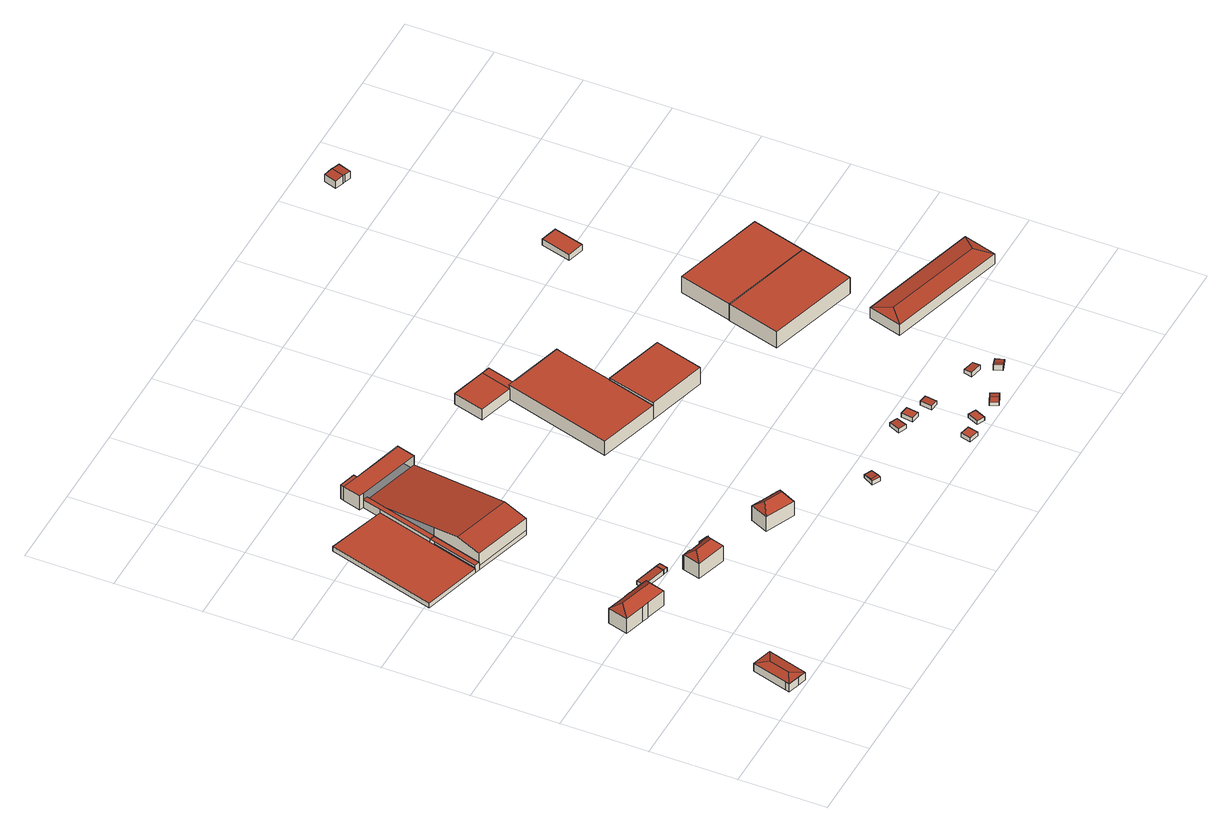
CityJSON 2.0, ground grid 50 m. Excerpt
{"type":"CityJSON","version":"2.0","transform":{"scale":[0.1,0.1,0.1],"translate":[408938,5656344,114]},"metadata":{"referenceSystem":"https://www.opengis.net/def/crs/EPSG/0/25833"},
"CityObjects":{
"building1":{"type":"Building","attributes":{"Dachtyp_tdc":"tdcFreeFormRoof","Gemeindeschluessel":14612000,"Dachneigung":10.18,"QualitaetDacherkennung":92,"Geometrietyp2DReferenz":"3000","measuredHeight":6.51,"function":"31001_9998","roofType":"5000"},"geometry":[{"type":"Solid","lod":"2","boundaries":[[[[0,1,2,3]],[[1,4,5,2]],[[4,6,7,5]],[[6,8,9,7]],[[8,10,11,9]],[[10,0,3,11]],[[12,4,13]],[[4,12,6]],[[1,14,15]],[[4,1,15,13]],[[13,15,14,16,12]],[[8,12,16,10]],[[10,16,14,0]],[[0,14,1]],[[6,12,8]],[[3,2,5,7,9,11]]]],"semantics":{"surfaces":[{"type":"WallSurface"},{"type":"RoofSurface"},{"type":"GroundSurface"}],"values":[[0,0,0,0,0,0,1,1,1,1,1,0,0,0,0,2]]}}]},
"building2":{"type":"Building","attributes":{"Dachtyp_tdc":"tdcHipRoof","Gemeindeschluessel":14612000,"Dachneigung":37.31,"QualitaetDacherkennung":79,"Geometrietyp2DReferenz":"3000","measuredHeight":14.57,"function":"31001_9998","roofType":"3200"},"geometry":[{"type":"Solid","lod":"2","boundaries":[[[[17,18,19,20]],[[18,21,22,19]],[[21,23,24,22]],[[23,25,26,24]],[[25,27,28,26]],[[27,29,30,28]],[[29,31,32,30]],[[31,33,34,32]],[[33,35,36,34]],[[35,37,38,36]],[[37,39,40,38]],[[39,41,42,40]],[[41,43,44,42]],[[43,17,20,44]],[[39,37,45]],[[23,21,46]],[[37,35,33,31,29,27,25,23,46,45]],[[21,18,17,43,41,39,45,46]],[[20,19,22,24,26,28,30,32,34,36,38,40,42,44]]]],"semantics":{"surfaces":[{"type":"WallSurface"},{"type":"RoofSurface"},{"type":"GroundSurface"}],"values":[[0,0,0,0,0,0,0,0,0,0,0,0,0,0,1,1,1,1,2]]}}]},
"building3":{"type":"Building","attributes":{"Gemeindeschluessel":14612000,"Geometrietyp2DReferenz":"3000","function":"31001_2000","roofType":"9999"},"children":["building3-1","building3-2"]},
"building3-1":{"type":"BuildingPart","attributes":{"Dachtyp_tdc":"tdcPolyFlatRoof","Dachneigung":0,"QualitaetDacherkennung":0,"Geometrietyp2DReferenz":"3000","measuredHeight":3,"roofType":"9999"},"parents":["building3"],"geometry":[{"type":"MultiSurface","lod":"2","boundaries":[[[47,48,49,50,51]],[[51,50,52,53]],[[50,49,54,52]],[[49,48,55,54]],[[48,47,56,55]],[[53,52,54,55,56]],[[53,56,47,51]]],"semantics":{"surfaces":[{"type":"RoofSurface"},{"type":"WallSurface"},{"type":"GroundSurface"},{"type":"ClosureSurface","isClosure":"1","QuelleClosure":"LoD1Solid"}],"values":[0,1,1,1,1,2,3]}}]},
"building3-2":{"type":"BuildingPart","attributes":{"Dachtyp_tdc":"tdcPolyFlatRoof","Dachneigung":0,"QualitaetDacherkennung":56,"Geometrietyp2DReferenz":"3000","measuredHeight":5.07,"roofType":"1000"},"parents":["building3"],"geometry":[{"type":"MultiSurface","lod":"2","boundaries":[[[57,58,59,60]],[[58,61,51,53,59]],[[62,57,60,56,47]],[[62,61,58,57]],[[60,59,53,56]]],"semantics":{"surfaces":[{"type":"WallSurface"},{"type":"RoofSurface"},{"type":"GroundSurface"}],"values":[0,0,0,1,2]}}]},
"building4":{"type":"Building","attributes":{"Dachtyp_tdc":"tdcPolyFlatRoof","Gemeindeschluessel":14612000,"Dachneigung":2.72,"QualitaetDacherkennung":70,"Geometrietyp2DReferenz":"3000","measuredHeight":2.9,"function":"31001_9998","roofType":"2100"},"geometry":[{"type":"Solid","lod":"2","boundaries":[[[[63,64,65,66]],[[64,67,68,65]],[[67,69,70,68]],[[69,63,66,70]],[[69,67,64,63]],[[66,65,68,70]]]],"semantics":{"surfaces":[{"type":"WallSurface"},{"type":"RoofSurface"},{"type":"GroundSurface"}],"values":[[0,0,0,0,1,2]]}}]},
"building5":{"type":"Building","attributes":{"Dachtyp_tdc":"tdcPolyFlatRoof","Gemeindeschluessel":14612000,"Dachneigung":2.78,"QualitaetDacherkennung":73,"Geometrietyp2DReferenz":"3000","measuredHeight":2.87,"function":"31001_9998","roofType":"2100"},"geometry":[{"type":"Solid","lod":"2","boundaries":[[[[71,72,73,74]],[[72,75,70,73]],[[75,67,68,70]],[[67,71,74,68]],[[67,75,72,71]],[[74,73,70,68]]]],"semantics":{"surfaces":[{"type":"WallSurface"},{"type":"RoofSurface"},{"type":"GroundSurface"}],"values":[[0,0,0,0,1,2]]}}]},
"building6":{"type":"Building","attributes":{"Gemeindeschluessel":14612000,"Geometrietyp2DReferenz":"3000","function":"31001_9998","roofType":"9999"},"children":["building6-1","building6-2"]},
"building6-1":{"type":"BuildingPart","attributes":{"Dachtyp_tdc":"tdcHipRoof","Dachneigung":38.9,"QualitaetDacherkennung":68,"Geometrietyp2DReferenz":"3000","measuredHeight":14.1,"roofType":"3200"},"parents":["building6"],"geometry":[{"type":"MultiSurface","lod":"2","boundaries":[[[76,77,78,79]],[[80,81,82,83]],[[81,84,85,82]],[[84,86,87,85]],[[86,88,89,87]],[[88,90,91,89]],[[90,76,79,91]],[[86,84,92]],[[81,80,93]],[[84,81,93,92]],[[80,77,76,90,88,86,92,93]],[[79,78,83,82,85,87,89,91]]],"semantics":{"surfaces":[{"type":"WallSurface"},{"type":"RoofSurface"},{"type":"GroundSurface"}],"values":[0,0,0,0,0,0,0,1,1,1,1,2]}}]},
"building6-2":{"type":"BuildingPart","attributes":{"Dachtyp_tdc":"tdcPolyFlatRoof","Dachneigung":38.01,"QualitaetDacherkennung":36,"Geometrietyp2DReferenz":"3000","measuredHeight":10.62,"roofType":"2100"},"parents":["building6"],"geometry":[{"type":"MultiSurface","lod":"2","boundaries":[[[94,95,96,78,77]],[[95,97,98,96]],[[97,99,80,83,98]],[[99,97,95,94]],[[78,96,98,83]]],"semantics":{"surfaces":[{"type":"WallSurface"},{"type":"RoofSurface"},{"type":"GroundSurface"}],"values":[0,0,0,1,2]}}]},
"building7":{"type":"Building","attributes":{"Gemeindeschluessel":14612000,"Geometrietyp2DReferenz":"3000","function":"31001_2000","roofType":"9999"},"children":["building7-1","building7-2","building7-3","building7-4"]},
"building7-1":{"type":"BuildingPart","attributes":{"Dachtyp_tdc":"tdcPolyFlatRoof","Dachneigung":0,"QualitaetDacherkennung":79,"Geometrietyp2DReferenz":"3000","measuredHeight":9.17,"roofType":"1000"},"parents":["building7"],"geometry":[{"type":"MultiSurface","lod":"2","boundaries":[[[100,101,102,103,104]],[[101,105,106,102]],[[107,108,109,110]],[[108,111,112,109]],[[111,113,114,115,112]],[[111,108,107,105,101,100,113]],[[115,116,103,102,106,110,109,112]]],"semantics":{"surfaces":[{"type":"WallSurface"},{"type":"RoofSurface"},{"type":"GroundSurface"}],"values":[0,0,0,0,0,1,2]}}]},
"building7-2":{"type":"BuildingPart","attributes":{"Dachtyp_tdc":"tdcGableRoof","Dachneigung":10.05,"QualitaetDacherkennung":8,"Geometrietyp2DReferenz":"3000","measuredHeight":13.9,"roofType":"3100"},"parents":["building7"],"geometry":[{"type":"MultiSurface","lod":"2","boundaries":[[[117,118,60,59]],[[114,119,120,115]],[[119,117,59,120]],[[121,122,123,124]],[[114,125,126,127,124,123]],[[117,121,124,127,57,118]],[[119,122,121,117]],[[114,123,122,119]],[[59,60,116,115,120]]],"semantics":{"surfaces":[{"type":"WallSurface"},{"type":"RoofSurface"},{"type":"GroundSurface"}],"values":[0,0,0,1,1,0,0,0,2]}}]},
"building7-3":{"type":"BuildingPart","attributes":{"Dachtyp_tdc":"tdcPolyFlatRoof","Dachneigung":0,"QualitaetDacherkennung":82,"Geometrietyp2DReferenz":"3000","measuredHeight":5.09,"roofType":"1000"},"parents":["building7"],"geometry":[{"type":"MultiSurface","lod":"2","boundaries":[[[57,62,56,60,118]],[[62,128,55,56]],[[128,104,103,55]],[[129,104,128,62,57,126]],[[60,56,55,103,116]]],"semantics":{"surfaces":[{"type":"WallSurface"},{"type":"RoofSurface"},{"type":"GroundSurface"}],"values":[0,0,0,1,2]}}]},
"building7-4":{"type":"BuildingPart","attributes":{"Dachtyp_tdc":"tdcPolyFlatRoof","Dachneigung":0,"QualitaetDacherkennung":45,"Geometrietyp2DReferenz":"3000","measuredHeight":9.21,"roofType":"1000"},"parents":["building7"],"geometry":[{"type":"MultiSurface","lod":"2","boundaries":[[[130,131,106,105]],[[130,132,133,131]],[[132,107,110,133]],[[107,132,130,105]],[[106,131,133,110]]],"semantics":{"surfaces":[{"type":"WallSurface"},{"type":"RoofSurface"},{"type":"GroundSurface"}],"values":[0,0,0,1,2]}}]},
"building8":{"type":"Building","attributes":{"Dachtyp_tdc":"tdcHipRoof","Gemeindeschluessel":14612000,"Dachneigung":39.1,"QualitaetDacherkennung":77,"Geometrietyp2DReferenz":"3000","measuredHeight":14.4,"function":"31001_9998","roofType":"3200"},"geometry":[{"type":"Solid","lod":"2","boundaries":[[[[134,135,136,137]],[[135,138,139,136]],[[138,140,141,139]],[[140,142,143,141]],[[142,144,145,143]],[[144,146,147,145]],[[146,148,149,147]],[[148,150,151,149]],[[150,152,153,151]],[[152,154,155,153]],[[154,156,157,155]],[[156,158,159,157]],[[158,134,137,159]],[[154,152,160]],[[150,148,161]],[[152,150,161,160]],[[148,146,144,142,140,138,135,134,158,156,154,160,161]],[[137,136,139,141,143,145,147,149,151,153,155,157,159]]]],"semantics":{"surfaces":[{"type":"WallSurface"},{"type":"RoofSurface"},{"type":"GroundSurface"}],"values":[[0,0,0,0,0,0,0,0,0,0,0,0,0,1,1,1,1,2]]}}]},
"building9":{"type":"Building","attributes":{"Dachtyp_tdc":"tdcGableRoof","Gemeindeschluessel":14612000,"Dachneigung":10.36,"QualitaetDacherkennung":61,"Geometrietyp2DReferenz":"3000","measuredHeight":2.98,"function":"31001_9998","roofType":"3100"},"geometry":[{"type":"Solid","lod":"2","boundaries":[[[[162,163,164,165]],[[163,166,167,164]],[[166,168,169,167]],[[168,162,165,169]],[[166,163,170]],[[162,168,171]],[[163,162,171,170]],[[168,166,170,171]],[[165,164,167,169]]]],"semantics":{"surfaces":[{"type":"WallSurface"},{"type":"RoofSurface"},{"type":"GroundSurface"}],"values":[[0,0,0,0,0,0,1,1,2]]}}]},
"building10":{"type":"Building","attributes":{"Gemeindeschluessel":14612000,"Geometrietyp2DReferenz":"3000","function":"31001_2000","roofType":"9999"},"children":["building10-1","building10-2","building10-3","building10-4"]},
"building10-1":{"type":"BuildingPart","attributes":{"Dachtyp_tdc":"tdcPolyFlatRoof","Dachneigung":0,"QualitaetDacherkennung":82,"Geometrietyp2DReferenz":"3000","measuredHeight":7.32,"roofType":"1000"},"parents":["building10"],"geometry":[{"type":"MultiSurface","lod":"2","boundaries":[[[172,173,174,175]],[[173,176,177,174]],[[176,178,179,177]],[[178,176,173,172,180]],[[175,174,177,179,181]]],"semantics":{"surfaces":[{"type":"WallSurface"},{"type":"RoofSurface"},{"type":"GroundSurface"}],"values":[0,0,0,1,2]}}]},
"building10-2":{"type":"BuildingPart","attributes":{"Dachtyp_tdc":"tdcPolyFlatRoof","Dachneigung":0,"QualitaetDacherkennung":55,"Geometrietyp2DReferenz":"3000","measuredHeight":4.69,"roofType":"1000"},"parents":["building10"],"geometry":[{"type":"MultiSurface","lod":"2","boundaries":[[[182,183,184,185]],[[183,186,187,184]],[[188,182,185,189]],[[188,186,183,182]],[[185,184,187,189]]],"semantics":{"surfaces":[{"type":"WallSurface"},{"type":"RoofSurface"},{"type":"GroundSurface"}],"values":[0,0,0,1,2]}}]},
"building10-3":{"type":"BuildingPart","attributes":{"Dachtyp_tdc":"tdcPolyFlatRoof","Dachneigung":0,"QualitaetDacherkennung":64,"Geometrietyp2DReferenz":"3000","measuredHeight":7.31,"roofType":"1000"},"parents":["building10"],"geometry":[{"type":"MultiSurface","lod":"2","boundaries":[[[178,190,191,179]],[[190,192,193,191]],[[192,190,178,180]],[[181,179,191,193]]],"semantics":{"surfaces":[{"type":"WallSurface"},{"type":"RoofSurface"},{"type":"GroundSurface"}],"values":[0,0,1,2]}}]},
"building10-4":{"type":"BuildingPart","attributes":{"Dachtyp_tdc":"tdcPolyFlatRoof","Dachneigung":0,"QualitaetDacherkennung":90,"Geometrietyp2DReferenz":"3000","measuredHeight":9.49,"roofType":"1000"},"parents":["building10"],"geometry":[{"type":"MultiSurface","lod":"2","boundaries":[[[194,195,196,197]],[[195,198,172,175,196]],[[199,200,201,193,192]],[[200,202,188,189,201]],[[203,194,197,187,186]],[[203,202,200,199,204,198,195,194]],[[197,196,175,181,193,201,189,187]]],"semantics":{"surfaces":[{"type":"WallSurface"},{"type":"RoofSurface"},{"type":"GroundSurface"}],"values":[0,0,0,0,0,1,2]}}]},
"building11":{"type":"Building","attributes":{"Dachtyp_tdc":"tdcPolyFlatRoof","Gemeindeschluessel":14612000,"Dachneigung":0,"QualitaetDacherkennung":73,"Geometrietyp2DReferenz":"3000","measuredHeight":2.67,"function":"31001_9998","roofType":"1000"},"geometry":[{"type":"Solid","lod":"2","boundaries":[[[[205,206,207,208]],[[206,209,210,207]],[[209,211,212,210]],[[211,205,208,212]],[[211,209,206,205]],[[208,207,210,212]]]],"semantics":{"surfaces":[{"type":"WallSurface"},{"type":"RoofSurface"},{"type":"GroundSurface"}],"values":[[0,0,0,0,1,2]]}}]},
"building12":{"type":"Building","attributes":{"Dachtyp_tdc":"tdcPolyFlatRoof","Gemeindeschluessel":14612000,"Dachneigung":3.62,"QualitaetDacherkennung":77,"Geometrietyp2DReferenz":"3000","measuredHeight":2.63,"function":"31001_9998","roofType":"2100"},"geometry":[{"type":"Solid","lod":"2","boundaries":[[[[213,214,215,216]],[[214,217,218,215]],[[217,219,220,218]],[[219,213,216,220]],[[219,217,214,213]],[[216,215,218,220]]]],"semantics":{"surfaces":[{"type":"WallSurface"},{"type":"RoofSurface"},{"type":"GroundSurface"}],"values":[[0,0,0,0,1,2]]}}]},
"building13":{"type":"Building","attributes":{"Dachtyp_tdc":"tdcPolyFlatRoof","Gemeindeschluessel":14612000,"Dachneigung":0,"QualitaetDacherkennung":83,"Geometrietyp2DReferenz":"3000","measuredHeight":2.63,"function":"31001_9998","roofType":"1000"},"geometry":[{"type":"Solid","lod":"2","boundaries":[[[[221,222,223,224]],[[222,225,226,223]],[[225,227,228,226]],[[227,221,224,228]],[[227,225,222,221]],[[224,223,226,228]]]],"semantics":{"surfaces":[{"type":"WallSurface"},{"type":"RoofSurface"},{"type":"GroundSurface"}],"values":[[0,0,0,0,1,2]]}}]},
"building14":{"type":"Building","attributes":{"Dachtyp_tdc":"tdcPolyFlatRoof","Gemeindeschluessel":14612000,"Dachneigung":0,"QualitaetDacherkennung":60,"Geometrietyp2DReferenz":"3000","measuredHeight":11.16,"function":"31001_2000","roofType":"1000"},"geometry":[{"type":"Solid","lod":"2","boundaries":[[[[229,230,187,197]],[[230,231,184,187]],[[231,232,233,184]],[[232,234,235,233]],[[234,229,197,235]],[[234,232,231,230,229]],[[197,187,184,233,235]]]],"semantics":{"surfaces":[{"type":"WallSurface"},{"type":"RoofSurface"},{"type":"GroundSurface"}],"values":[[0,0,0,0,0,1,2]]}}]},
"building15":{"type":"Building","attributes":{"Dachtyp_tdc":"tdcPolyFlatRoof","Gemeindeschluessel":14612000,"Dachneigung":2.61,"QualitaetDacherkennung":67,"Geometrietyp2DReferenz":"3000","measuredHeight":2.44,"function":"31001_9998","roofType":"2100"},"geometry":[{"type":"Solid","lod":"2","boundaries":[[[[236,237,238,239]],[[237,240,241,238]],[[240,242,243,241]],[[242,236,239,243]],[[242,240,237,236]],[[239,238,241,243]]]],"semantics":{"surfaces":[{"type":"WallSurface"},{"type":"RoofSurface"},{"type":"GroundSurface"}],"values":[[0,0,0,0,1,2]]}}]},
"building16":{"type":"Building","attributes":{"Dachtyp_tdc":"tdcPolyFlatRoof","Gemeindeschluessel":14612000,"Dachneigung":3.08,"QualitaetDacherkennung":50,"Geometrietyp2DReferenz":"3000","measuredHeight":2.52,"function":"31001_9998","roofType":"2100"},"geometry":[{"type":"Solid","lod":"2","boundaries":[[[[244,245,246,247]],[[245,248,249,246]],[[248,250,251,249]],[[250,244,247,251]],[[250,248,245,244]],[[247,246,249,251]]]],"semantics":{"surfaces":[{"type":"WallSurface"},{"type":"RoofSurface"},{"type":"GroundSurface"}],"values":[[0,0,0,0,1,2]]}}]},
"building17":{"type":"Building","attributes":{"Dachtyp_tdc":"tdcGableRoof","Gemeindeschluessel":14612000,"Dachneigung":10.55,"QualitaetDacherkennung":74,"Geometrietyp2DReferenz":"3000","measuredHeight":2.82,"function":"31001_9998","roofType":"3100"},"geometry":[{"type":"Solid","lod":"2","boundaries":[[[[252,253,254,255]],[[253,256,257,254]],[[256,258,259,257]],[[258,252,255,259]],[[256,253,260]],[[252,258,261]],[[253,252,261,260]],[[258,256,260,261]],[[255,254,257,259]]]],"semantics":{"surfaces":[{"type":"WallSurface"},{"type":"RoofSurface"},{"type":"GroundSurface"}],"values":[[0,0,0,0,0,0,1,1,2]]}}]},
"building18":{"type":"Building","attributes":{"Dachtyp_tdc":"tdcPolyFlatRoof","Gemeindeschluessel":14612000,"Dachneigung":7.9,"QualitaetDacherkennung":75,"Geometrietyp2DReferenz":"3000","measuredHeight":3.1,"function":"31001_9998","roofType":"2100"},"geometry":[{"type":"Solid","lod":"2","boundaries":[[[[262,263,264,265]],[[263,266,267,264]],[[266,268,269,267]],[[268,262,265,269]],[[268,266,263,262]],[[265,264,267,269]]]],"semantics":{"surfaces":[{"type":"WallSurface"},{"type":"RoofSurface"},{"type":"GroundSurface"}],"values":[[0,0,0,0,1,2]]}}]},
"building19":{"type":"Building","attributes":{"Dachtyp_tdc":"tdcGableRoof","Gemeindeschluessel":14612000,"Dachneigung":22.51,"QualitaetDacherkennung":13,"Geometrietyp2DReferenz":"3000","measuredHeight":4.11,"function":"31001_9998","roofType":"3100"},"geometry":[{"type":"Solid","lod":"2","boundaries":[[[[270,271,272,273]],[[271,274,275,272]],[[274,276,277,275]],[[276,270,273,277]],[[274,271,278]],[[270,276,279]],[[271,270,279,278]],[[276,274,278,279]],[[273,272,275,277]]]],"semantics":{"surfaces":[{"type":"WallSurface"},{"type":"RoofSurface"},{"type":"GroundSurface"}],"values":[[0,0,0,0,0,0,1,1,2]]}}]},
"building20":{"type":"Building","attributes":{"Dachtyp_tdc":"tdcPolyFlatRoof","Gemeindeschluessel":14612000,"Dachneigung":0,"QualitaetDacherkennung":22,"Geometrietyp2DReferenz":"3000","measuredHeight":11.05,"function":"31001_2000","roofType":"1000"},"geometry":[{"type":"Solid","lod":"2","boundaries":[[[[280,281,282,283]],[[281,284,285,282]],[[284,286,287,285]],[[286,280,283,287]],[[286,284,281,280]],[[283,282,285,287]]]],"semantics":{"surfaces":[{"type":"WallSurface"},{"type":"RoofSurface"},{"type":"GroundSurface"}],"values":[[0,0,0,0,1,2]]}}]},
"building21":{"type":"Building","attributes":{"Gemeindeschluessel":14612000,"Dachtyp_tdc":"tdcPolyFlatRoof","Dachneigung":0,"QualitaetDacherkennung":22,"Geometrietyp2DReferenz":"3000","measuredHeight":10.78,"function":"31001_2000","roofType":"1000"},"geometry":[{"type":"Solid","lod":"2","boundaries":[[[[288,280,289,290]],[[280,286,291,289]],[[286,292,293,291]],[[292,288,290,293]],[[292,286,280,288]],[[290,289,291,293]]]],"semantics":{"surfaces":[{"type":"WallSurface"},{"type":"RoofSurface"},{"type":"GroundSurface"}],"values":[[0,0,0,0,1,2]]}}]},
"building22":{"type":"Building","attributes":{"Dachtyp_tdc":"tdcHipRoof","Gemeindeschluessel":14612000,"Dachneigung":10,"QualitaetDacherkennung":81,"Geometrietyp2DReferenz":"3000","measuredHeight":8.57,"function":"31001_2000","roofType":"3200"},"geometry":[{"type":"Solid","lod":"2","boundaries":[[[[294,295,296,297]],[[295,298,299,296]],[[298,300,301,299]],[[300,294,297,301]],[[298,295,302]],[[294,300,303]],[[295,294,303,302]],[[300,298,302,303]],[[297,296,299,301]]]],"semantics":{"surfaces":[{"type":"WallSurface"},{"type":"RoofSurface"},{"type":"GroundSurface"}],"values":[[0,0,0,0,1,1,1,1,2]]}}]},
"building23":{"type":"Building","attributes":{"Dachtyp_tdc":"tdcPolyFlatRoof","Gemeindeschluessel":14612000,"Dachneigung":0,"QualitaetDacherkennung":91,"Geometrietyp2DReferenz":"3000","measuredHeight":3.91,"function":"31001_2000","roofType":"1000"},"geometry":[{"type":"Solid","lod":"2","boundaries":[[[[304,305,306,307]],[[305,308,309,306]],[[308,310,311,309]],[[310,304,307,311]],[[310,308,305,304]],[[307,306,309,311]]]],"semantics":{"surfaces":[{"type":"WallSurface"},{"type":"RoofSurface"},{"type":"GroundSurface"}],"values":[[0,0,0,0,1,2]]}}]},
"building24":{"type":"Building","attributes":{"Gemeindeschluessel":14612000,"Dachneigung":84.04,"Dachorientierung":18.05,"MittlereTraufHoehe":119.91,"QualitaetDacherkennung":72,"ObjektHoehe":5.32,"BodenHoehe":114.91,"Geometrietyp2DReferenz":"3000","AbsoluteHoehe":120.22,"Dachflaeche":84.66,"measuredHeight":5.32,"function":"31001_9998","roofType":"3100","storeysAboveGround":2},"geometry":[{"type":"MultiSurface","lod":"2","boundaries":[[[312,313,314,315]],[[313,316,317,314]],[[316,318,319,317]],[[318,320,321,319]],[[320,322,323,321]],[[322,324,325,323]],[[324,326,327,325]],[[326,312,315,327]],[[320,318,316,313]],[[313,312,326,324,322,320]],[[315,314,317,319,321,323,325,327]]],"semantics":{"surfaces":[{"type":"WallSurface"},{"type":"RoofSurface"},{"type":"GroundSurface"}],"values":[0,0,0,0,0,0,0,0,1,1,2]}}]}
},
"vertices":[
[263,274,84],[382,240,84],[382,240,31],[263,274,31],[314,7,84],[314,7,31],[266,21,84],[266,21,31],[196,41,84],[196,41,31],[203,66,84],[203,66,31],[196,41,85],[268,79,96],[263,274,85],[303,202,96],[203,66,85],
[364,943,132],[364,944,132],[364,944,32],[364,943,32],[246,978,133],[246,978,32],[280,1093,133],[280,1093,32],[398,1058,133],[398,1058,32],[399,1061,131],[399,1061,32],[438,1050,131],[438,1050,32],[437,1048,132],[437,1048,32],[472,1038,132],[472,1038,32],[508,1027,132],[508,1027,32],[553,1014,133],[553,1014,32],[520,900,132],[520,900,32],[402,934,133],[402,934,32],[402,932,132],[402,932,32],[499,968,178],[301,1025,178],
[426,2164,57],[521,2491,57],[185,2596,57],[0,1968,57],[341,1871,57],[0,1968,27],[341,1871,27],[185,2596,27],[521,2491,27],[426,2164,27],
[456,2155,78],[371,1862,78],[371,1862,27],[456,2155,27],[341,1871,78],[426,2164,78],
[597,1045,57],[611,1094,54],[611,1094,28],[597,1045,28],[755,1053,54],[755,1053,28],[741,1005,57],[741,1005,28],
[781,1046,54],[767,998,56],[767,998,28],[781,1046,28],[741,1005,56],
[865,909,131],[936,889,131],[936,889,32],[865,909,32],[989,873,131],[960,774,131],[960,774,32],[989,873,32],[784,825,131],[784,825,32],[813,924,131],[813,924,32],[815,933,124],[815,933,32],[867,918,124],[867,918,32],[831,865,173],[940,833,173],
[936,889,138],[939,898,131],[939,898,32],[991,882,131],[991,882,32],[989,873,138],
[553,2601,119],[529,2608,119],[529,2608,27],[553,2601,27],[553,2601,78],[559,2712,119],[559,2712,27],[657,2684,119],[957,2597,119],[957,2597,27],[657,2684,27],[927,2495,119],[927,2495,27],[927,2492,119],[927,2492,57],[927,2492,27],[582,2592,27],
[371,1862,57],[456,2155,57],[715,1762,57],[715,1762,27],[371,1862,139],[715,1762,139],[755,1902,166],[411,2002,166],[582,2592,57],[550,2480,78],[456,2155,138],
[521,2491,78],[582,2592,78],
[566,2733,119],[566,2733,27],[662,2705,119],[662,2705,27],
[1323,764,132],[1348,753,132],[1348,753,33],[1323,764,33],[1352,751,132],[1352,751,33],[1351,749,134],[1351,749,33],[1419,718,134],[1419,718,33],[1420,720,132],[1420,720,33],[1471,697,132],[1471,697,33],[1470,695,134],[1470,695,33],[1425,595,131],[1425,595,33],[1254,672,131],[1254,672,33],[1299,772,134],[1299,772,33],[1300,774,132],[1300,774,33],[1303,773,132],[1303,773,33],[1312,708,177],[1414,662,177],
[1843,403,50],[1887,380,50],[1887,380,30],[1843,403,30],[1855,318,57],[1855,318,30],[1810,341,57],[1810,341,30],[1862,331,60],[1817,354,60],
[1612,2281,103],[1412,2339,103],[1412,2339,30],[1612,2281,30],[1463,2517,103],[1463,2517,30],[1663,2459,103],[1663,2459,30],[1614,2287,103],[1614,2287,30],
[1987,2140,77],[1897,1831,77],[1897,1831,30],[1987,2140,30],[1868,1840,77],[1868,1840,30],[1957,2149,77],[1957,2149,30],
[1712,2445,103],[1712,2445,30],[1663,2273,103],[1663,2273,30],
[1787,1560,125],[1433,1662,125],[1433,1662,30],[1787,1560,30],[1612,2281,125],[1663,2273,125],[1967,2185,125],[1967,2185,30],[1957,2149,125],[1868,1840,125],[1614,2287,125],
[2318,33,58],[2332,91,58],[2332,91,31],[2318,33,31],[2390,78,58],[2390,78,31],[2377,19,58],[2377,19,31],
[2301,435,52],[2273,371,56],[2273,371,30],[2301,435,30],[2227,391,56],[2227,391,30],[2255,455,52],[2255,455,30],
[2385,355,55],[2335,362,55],[2335,362,28],[2385,355,28],[2344,431,55],[2344,431,28],[2394,424,55],[2394,424,28],
[1787,1560,141],[1868,1840,141],[1897,1831,141],[2216,1739,141],[2216,1739,30],[2135,1459,141],[2135,1459,30],
[2482,122,55],[2528,102,53],[2528,102,31],[2482,122,31],[2499,38,53],[2499,38,31],[2454,58,55],[2454,58,31],
[2469,385,53],[2519,379,50],[2519,379,28],[2469,385,28],[2510,310,50],[2510,310,28],[2460,316,53],[2460,316,28],
[2635,19,52],[2614,65,52],[2614,65,31],[2635,19,31],[2677,94,52],[2677,94,31],[2699,49,52],[2699,49,31],[2643,78,59],[2664,33,59],
[2771,238,62],[2781,287,55],[2781,287,31],[2771,238,31],[2850,272,55],[2850,272,31],[2840,224,62],[2840,224,31],
[2883,115,69],[2866,162,69],[2866,162,31],[2883,115,31],[2932,185,47],[2932,185,31],[2949,138,47],[2949,138,31],[2875,165,72],[2892,118,72],
[3178,1380,136],[3089,1072,136],[3089,1072,26],[3178,1380,26],[2552,1228,136],[2552,1228,26],[2641,1536,136],[2641,1536,26],
[3268,1692,136],[3178,1380,28],[3268,1692,28],[2641,1536,28],[2730,1847,136],[2730,1847,28],
[3607,505,95],[2907,708,96],[2907,708,27],[3607,505,27],[2963,900,96],[2963,900,27],[3663,697,96],[3663,697,27],[2997,786,113],[3579,617,113],
[2866,2619,54],[2817,2444,54],[2817,2444,15],[2866,2619,15],[2719,2471,54],[2719,2471,15],[2768,2647,54],[2768,2647,15],
[2780,3759,61],[2767,3763,62],[2767,3763,9],[2780,3759,9],[2716,3779,57],[2716,3779,9],[2740,3854,57],[2740,3854,9],[2791,3837,62],[2791,3837,9],[2804,3833,61],[2804,3833,9],[2842,3821,57],[2842,3821,9],[2818,3746,57],[2818,3746,9]
]}
